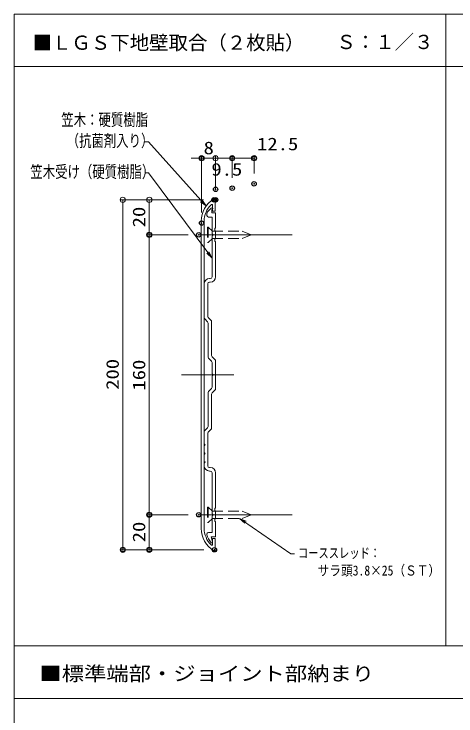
# Model space of a CAD drawing. Units: millimetres, scale not verified. Extents: x -613 to 599, y -415 to 416.
# Drawn here: x -612.6 to -360, y 14.4 to 415.5 of the extents above; entities that cross this region are included whole.
import ezdxf
from ezdxf.enums import TextEntityAlignment as Align

# ---------------------------------------------------------------- set-up
doc = ezdxf.new("R2010")
doc.units = ezdxf.units.MM
doc.header["$LTSCALE"] = 5
doc.header["$PDMODE"] = 32
doc.header["$PDSIZE"] = 2.5
doc.linetypes.add('CHAIN1', pattern=[8, 5, -1, 1, -1])
doc.linetypes.add('DASHED1', pattern=[1.8, 1.2, -0.6])
for name, color, linetype, lineweight in [('0-0_zumenwaku', 6, 'Continuous', 9), ('0-3_0', 1, 'Continuous', 9), ('0-6_02壁', 1, 'Continuous', 9), ('0-7_1', 5, 'CHAIN1', 9), ('0-8_一般寸法', 1, 'Continuous', 9), ('0-D_12アンカー', 4, 'DASHED1', 9), ('0-E_04製品断面', 3, 'Continuous', 9), ('0-F_05製品投影', 4, 'Continuous', 9), ('1-0_08文字', 2, 'Continuous', 9)]:
    doc.layers.add(name, color=color, linetype=linetype, lineweight=lineweight)
doc.layers.add('0-1_moji', color=2, linetype='Continuous')
doc.layers.add('0-9_Defpoints', color=7, linetype='Continuous')
doc.styles.add('ＭＳ ゴシック', font='')
doc.styles.add('ＭＳ Ｐゴシック', font='')
doc.styles.get('ＭＳ ゴシック').set_extended_font_data('MS Gothic')
doc.styles.get('ＭＳ Ｐゴシック').set_extended_font_data('MS PGothic')

# ---------------------------------------------------------------- blocks, each defined once
blk = doc.blocks.new('_ORIGIN')
at = {"layer": '0-3_0'}
blk.add_line((0, 0), (-5, 0), dxfattribs=at)
blk.add_circle((0, 0), 2.5, dxfattribs=at)
blk = doc.blocks.new('_Open')
at = {"layer": '0-3_0'}
blk.add_line((-5, 0.833), (0, 0), dxfattribs=at)
blk.add_lwpolyline([(-5, -0.833), (0, 0), (-5, 0)], dxfattribs=at)

msp = doc.modelspace()

# ---------------------------------------------------------------- linework, layer by layer
at = {"layer": '0-0_zumenwaku'}
for p, q in [((-365.87, 415.549), (-365.87, 54.468)), ((-612.62, 385.548), (374.38, 385.548)), ((-612.62, 54.468), (374.38, 54.468)), ((-612.62, 24.468), (374.38, 24.468))]:
    msp.add_line(p, q, dxfattribs=at)
msp.add_lwpolyline([(-612.62, -415.452), (587.38, -415.452), (587.38, 415.548), (-612.62, 415.548)], close=True, dxfattribs=at)
at = {"layer": '0-6_02壁'}
for p, q in [((-497.416, 321.361), (-497.416, 334.665)), ((-494.416, 333.165), (-490.916, 333.165)), ((-487.916, 322.028), (-487.916, 334.665)), ((-487.916, 322.028), (-487.916, 334.665)), ((-484.916, 333.165), (-478.416, 333.165)), ((-475.416, 324.511), (-475.416, 334.665))]:
    msp.add_line(p, q, dxfattribs=at)
at = {"layer": '0-7_1', "linetype": 'Continuous'}
for p, q in [((-507.072, 289.361), (-453.616, 289.361)), ((-516.916, 209.361), (-486.916, 209.361)), ((-507.072, 129.361), (-453.616, 129.361))]:
    msp.add_line(p, q, dxfattribs=at)
at = {"layer": '0-8_一般寸法'}
for p, q in [((-508.416, 333.165), (-511.416, 333.165)), ((-505.416, 302.095), (-505.416, 334.665)), ((-497.416, 333.165), (-505.416, 333.165)), ((-497.416, 315.361), (-497.416, 334.665)), ((-494.416, 333.165), (-491.416, 333.165)), ((-504.247, 309.361), (-551.945, 309.361)), ((-504.247, 309.361), (-536.822, 309.361)), ((-550.445, 306.361), (-550.445, 112.361)), ((-535.322, 306.361), (-535.322, 292.361)), ((-513.072, 289.361), (-536.822, 289.361)), ((-513.072, 289.361), (-536.822, 289.361)), ((-535.322, 286.361), (-535.322, 132.361)), ((-513.072, 129.361), (-536.822, 129.361)), ((-513.072, 129.361), (-536.822, 129.361)), ((-535.322, 126.361), (-535.322, 112.361)), ((-504.074, 109.361), (-551.945, 109.361)), ((-504.074, 109.361), (-536.822, 109.361))]:
    msp.add_line(p, q, dxfattribs=at)
at = {"layer": '0-9_Defpoints'}
for p in [(-505.416, 333.165), (-487.916, 333.165), (-475.416, 333.165), (-487.916, 316.028), (-475.416, 318.511), (-497.416, 315.361), (-498.247, 309.361), (-497.416, 309.361), (-505.416, 296.095), (-535.322, 289.361), (-507.072, 289.361), (-535.322, 129.361), (-507.072, 129.361), (-550.445, 109.361), (-535.322, 109.361), (-498.074, 109.361)]:
    msp.add_point(p, dxfattribs=at)
at = {"layer": '0-D_12アンカー'}
for p, q in [((-502.072, 293.813), (-502.072, 284.909)), ((-501.568, 293.813), (-501.568, 284.909)), ((-499.216, 291.461), (-482.142, 291.461)), ((-482.142, 291.461), (-477.072, 289.361)), ((-482.142, 287.261), (-477.072, 289.361)), ((-499.216, 287.261), (-482.142, 287.261)), ((-502.072, 133.813), (-502.072, 124.909)), ((-501.568, 133.813), (-501.568, 124.909)), ((-499.216, 131.461), (-482.142, 131.461)), ((-482.142, 131.461), (-477.072, 129.361)), ((-482.142, 127.261), (-477.072, 129.361)), ((-499.216, 127.261), (-482.142, 127.261))]:
    msp.add_line(p, q, dxfattribs=at)
for points in [[(-499.216, 291.461), (-501.568, 293.813), (-502.072, 293.813)], [(-499.216, 287.261), (-501.568, 284.909), (-502.072, 284.909)], [(-499.216, 131.461), (-501.568, 133.813), (-502.072, 133.813)], [(-499.216, 127.261), (-501.568, 124.909), (-502.072, 124.909)]]:
    msp.add_lwpolyline(points, dxfattribs=at)
at = {"layer": '0-E_04製品断面'}
for p, q in [((-497.616, 309.511), (-497.616, 302.861)), ((-499.116, 306.203), (-499.116, 302.861)), ((-499.116, 302.861), (-497.616, 302.861)), ((-505.616, 297.102), (-505.616, 121.621)), ((-503.916, 297.102), (-503.916, 121.621)), ((-499.116, 115.861), (-499.116, 112.519)), ((-499.116, 115.861), (-497.616, 115.861)), ((-497.616, 115.861), (-497.616, 109.211))]:
    msp.add_line(p, q, dxfattribs=at)
for centre, radius, start, end in [((-490.616, 297.102), 15, 121.14739, 180), ((-498.116, 309.511), 0.5, 0, 121.14739), ((-490.616, 297.102), 13.3, 134.67826, 180), ((-499.616, 306.203), 0.5, 0, 134.67826), ((-490.616, 121.621), 15, 180, 238.85261), ((-490.616, 121.621), 13.3, 180, 225.32174), ((-499.616, 112.519), 0.5, 225.32174, 0), ((-498.116, 109.211), 0.5, 238.85261, 0)]:
    msp.add_arc(centre, radius, start, end, dxfattribs=at)
at = {"layer": '0-F_05製品投影'}
for p, q in [((-502.416, 301.447), (-502.416, 300.461)), ((-499.87, 304.615), (-501.977, 302.508)), ((-499.516, 303.761), (-499.516, 301.961)), ((-499.516, 301.961), (-497.416, 301.961)), ((-497.416, 301.961), (-497.416, 293.111)), ((-501.416, 299.461), (-499.416, 299.461)), ((-499.416, 299.461), (-499.416, 289.861)), ((-497.916, 293.111), (-497.916, 291.611)), ((-497.916, 293.111), (-497.416, 293.111)), ((-499.416, 288.861), (-499.416, 265.361)), ((-497.916, 291.611), (-497.416, 291.611)), ((-497.416, 291.611), (-497.416, 287.111)), ((-497.916, 287.111), (-497.416, 287.111)), ((-497.916, 287.111), (-497.916, 285.611)), ((-497.916, 285.611), (-497.416, 285.611)), ((-497.416, 285.611), (-497.416, 265.361)), ((-503.916, 261.361), (-503.916, 241.976)), ((-501.916, 261.361), (-501.916, 242.804)), ((-500.916, 264.361), (-500.416, 264.361)), ((-500.916, 262.361), (-500.416, 262.361)), ((-502.009, 239.654), (-503.623, 241.268)), ((-500.009, 240.483), (-501.623, 242.097)), ((-501.716, 238.947), (-501.716, 219.576)), ((-499.716, 239.776), (-499.716, 220.404)), ((-499.709, 217.154), (-501.423, 218.868)), ((-497.709, 217.983), (-499.423, 219.697)), ((-497.416, 217.276), (-497.416, 201.447)), ((-499.416, 216.447), (-499.416, 209.861)), ((-499.416, 208.861), (-499.416, 202.276)), ((-499.709, 201.568), (-501.423, 199.854)), ((-497.709, 200.74), (-499.423, 199.026)), ((-501.716, 199.147), (-501.716, 179.776)), ((-499.716, 198.319), (-499.716, 178.947)), ((-503.916, 169.861), (-503.916, 176.747)), ((-502.009, 179.068), (-503.623, 177.454)), ((-500.009, 178.24), (-501.623, 176.626)), ((-501.916, 157.361), (-501.916, 175.919)), ((-503.916, 164.861), (-503.916, 168.861)), ((-503.916, 159.861), (-503.916, 163.861)), ((-503.916, 157.361), (-503.916, 158.861)), ((-500.916, 156.361), (-500.416, 156.361)), ((-500.916, 154.361), (-500.416, 154.361)), ((-499.416, 129.861), (-499.416, 153.361)), ((-497.416, 133.111), (-497.416, 153.361)), ((-497.916, 133.111), (-497.416, 133.111)), ((-497.916, 133.111), (-497.916, 131.611)), ((-499.416, 128.861), (-499.416, 119.261)), ((-497.916, 131.611), (-497.416, 131.611)), ((-497.416, 131.611), (-497.416, 127.111)), ((-497.916, 127.111), (-497.916, 125.611)), ((-497.916, 127.111), (-497.416, 127.111)), ((-497.916, 125.611), (-497.416, 125.611)), ((-497.416, 125.611), (-497.416, 116.761)), ((-501.481, 119.261), (-499.416, 119.261)), ((-499.902, 116.761), (-499.133, 113.891)), ((-499.902, 116.761), (-497.416, 116.761))]:
    msp.add_line(p, q, dxfattribs=at)
for centre, radius, start, end in [((-500.916, 301.447), 1.5, 135, 180), ((-499.516, 304.261), 0.5, 270, 135), ((-501.416, 300.461), 1, 180, 270), ((-499.416, 289.361), 0.5, 270, 90), ((-500.416, 265.361), 3, 270, 0), ((-500.416, 265.361), 1, 270, 0), ((-500.916, 261.361), 3, 90, 180), ((-500.916, 261.361), 1, 90, 180), ((-502.916, 241.976), 1, 180, 225), ((-500.916, 242.804), 1, 180, 225), ((-502.716, 238.947), 1, 0, 45), ((-500.716, 239.776), 1, 0, 45), ((-500.716, 219.576), 1, 180, 225), ((-498.716, 220.404), 1, 180, 225), ((-500.416, 216.447), 1, 0, 45), ((-498.416, 217.276), 1, 0, 45), ((-499.416, 209.361), 0.5, 270, 90), ((-500.416, 202.276), 1, 315, 0), ((-498.416, 201.447), 1, 315, 0), ((-500.716, 199.147), 1, 135, 180), ((-498.716, 198.319), 1, 135, 180), ((-502.916, 176.747), 1, 135, 180), ((-502.716, 179.776), 1, 315, 0), ((-500.916, 175.919), 1, 135, 180), ((-500.716, 178.947), 1, 315, 0), ((-503.916, 169.361), 0.5, 270, 90), ((-503.916, 164.361), 0.5, 270, 90), ((-503.916, 159.361), 0.5, 270, 90), ((-500.916, 157.361), 3, 180, 270), ((-500.916, 157.361), 1, 180, 270), ((-500.416, 153.361), 3, 0, 90), ((-500.416, 153.361), 1, 0, 90), ((-499.416, 129.361), 0.5, 270, 90), ((-501.481, 118.261), 1, 90, 199.34116), ((-490.874, 121.271), 12.024, 196.13335, 220.78475), ((-499.616, 113.761), 0.5, 223.02734, 15)]:
    msp.add_arc(centre, radius, start, end, dxfattribs=at)
at = {"layer": '1-0_08文字', "color": 1}
for points in [[(-537.764, 342.558), (-535.764, 342.558), (-504.181, 307.297)], [(-537.796, 324.834), (-535.796, 324.834), (-500.653, 277.667)], [(-452.342, 107.053), (-454.342, 107.053), (-481.974, 126.177)]]:
    msp.add_lwpolyline(points, dxfattribs=at)

# ---------------------------------------------------------------- block references
at = {"layer": '0-6_02壁', "xscale": 0.6, "yscale": 0.6, "rotation": 180}
for p in [(-497.416, 333.165), (-487.916, 333.165)]:
    msp.add_blockref('_ORIGIN', p, dxfattribs=at)
at = {"layer": '0-6_02壁', "xscale": 0.6, "yscale": 0.6}
for p in [(-487.916, 333.165), (-475.416, 333.165)]:
    msp.add_blockref('_ORIGIN', p, dxfattribs=at)
at = {"layer": '0-8_一般寸法', "xscale": 0.6, "yscale": 0.6}
msp.add_blockref('_ORIGIN', (-505.416, 333.165), dxfattribs=at)
for p, rotation in [((-497.416, 333.165), 180), ((-550.445, 309.361), 90), ((-535.322, 309.361), 90), ((-535.322, 289.361), 270), ((-535.322, 289.361), 90), ((-535.322, 129.361), 270), ((-535.322, 129.361), 90), ((-550.445, 109.361), 270), ((-535.322, 109.361), 270)]:
    msp.add_blockref('_ORIGIN', p, dxfattribs=dict(at, rotation=rotation))
at = {"layer": '1-0_08文字', "xscale": 0.8, "yscale": 0.8}
for p, rotation in [((-502.801, 305.849), 313.60408), ((-499.416, 276.096), 308.21957), ((-483.654, 127.261), 147.16245)]:
    msp.add_blockref('_Open', p, dxfattribs=dict(at, rotation=rotation))

# ---------------------------------------------------------------- texts
at = {"layer": '0-1_moji', "style": 'ＭＳ Ｐゴシック'}
for s, p in [('■ＬＧＳ下地壁取合（２枚貼）', (-602.012, 392.675)), ('Ｓ：１／３', (-428.358, 393.078))]:
    msp.add_text(s, height=8.138, dxfattribs=at).set_placement(p, align=Align.BOTTOM_LEFT)
at = {"layer": '0-1_moji', "style": 'ＭＳ Ｐゴシック', "width": 1.15}
msp.add_text('■標準端部・ジョイント部納まり', height=8.134, dxfattribs=at).set_placement((-598.148, 32.115), align=Align.BOTTOM_LEFT)
at = {"layer": '0-6_02壁', "color": 2, "style": 'ＭＳ ゴシック', "width": 1.2}
for s, p in [('12.5', (-473.703, 335.527)), ('9.5', (-499.809, 321.016))]:
    msp.add_text(s, height=7.221, dxfattribs=at).set_placement(p, align=Align.BOTTOM_LEFT)
at = {"layer": '0-8_一般寸法', "color": 2, "style": 'ＭＳ ゴシック', "width": 1.2}
msp.add_text('8', height=7.221, dxfattribs=at).set_placement((-504.273, 333.277), align=Align.BOTTOM_LEFT)
for s, p in [('20', (-535.434, 293.647)), ('200', (-550.557, 200.79)), ('160', (-535.434, 200.361)), ('20', (-535.434, 113.647))]:
    msp.add_text(s, height=7.221, rotation=90, dxfattribs=at).set_placement(p, align=Align.BOTTOM_LEFT)
at = {"layer": '1-0_08文字', "style": 'ＭＳ ゴシック'}
for s, height, width, p in [('笠木：硬質樹脂', 6.928, 0.75, (-585.612, 349.626)), ('（抗菌剤入り）', 6.928, 0.75, (-582.54, 337.626)), ('笠木受け（硬質樹脂）', 6.928, 0.75, (-603.308, 319.902)), ('コーススレッド：', 5.755, 0.75, (-450.382, 102.94)), ('サラ頭3.8×25（ＳＴ）', 5.755, 0.85, (-439.068, 92.94))]:
    msp.add_text(s, height=height, dxfattribs=dict(at, width=width)).set_placement(p, align=Align.BOTTOM_LEFT)

doc.saveas('drawing.dxf')
